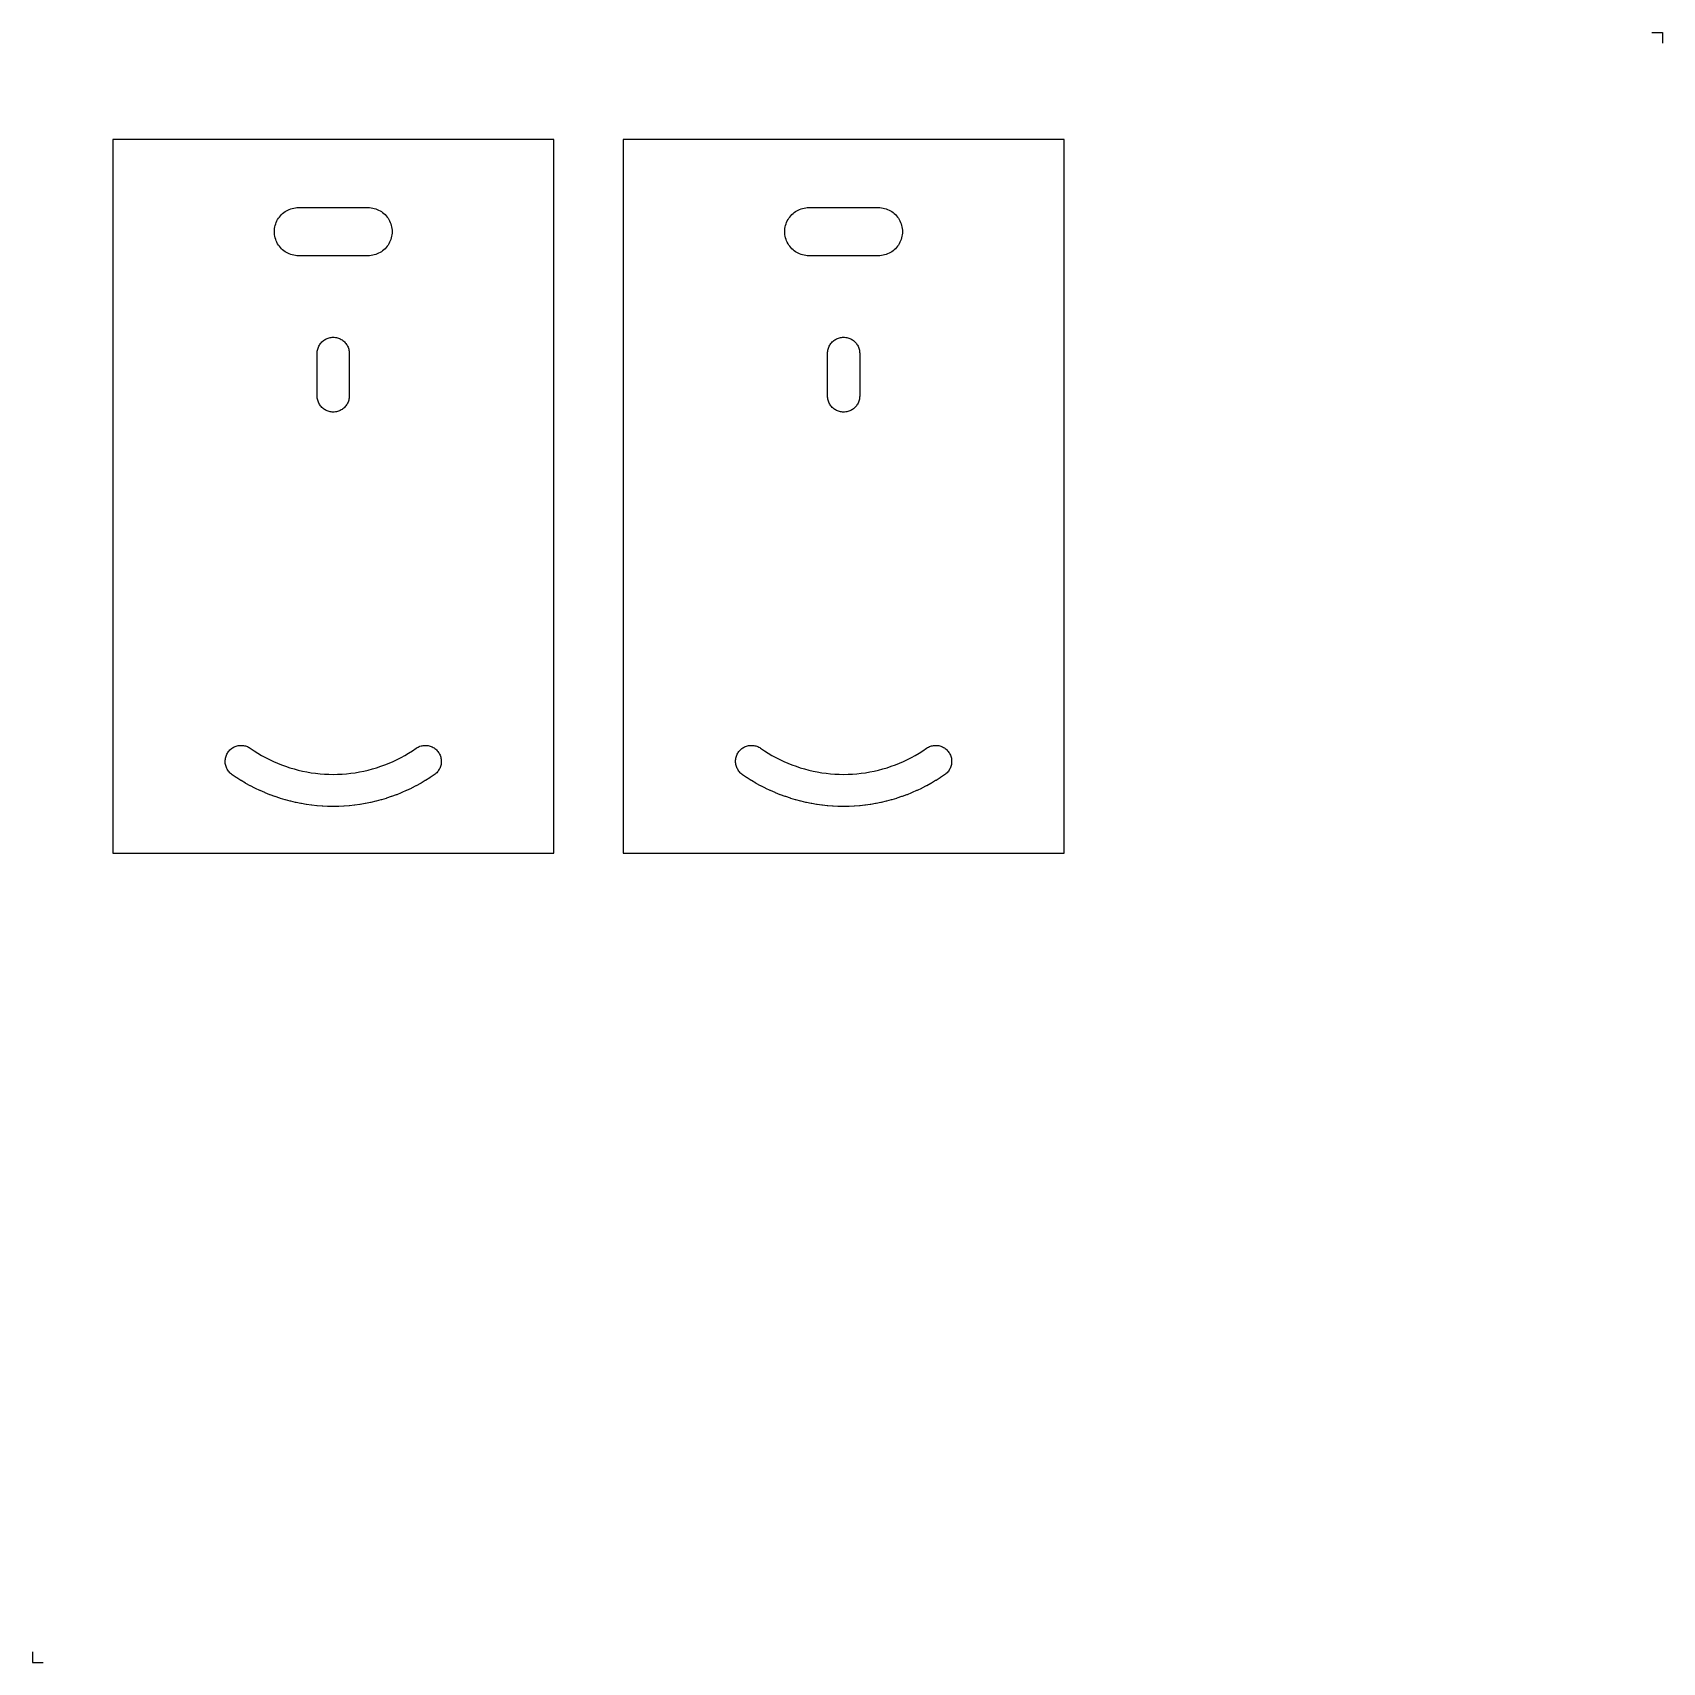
# Model space of a CAD drawing. Extents: x 0 to 305, y 0 to 305.
import ezdxf

# ---------------------------------------------------------------- set-up
doc = ezdxf.new("R2010")
doc.units = 0
doc.layers.add('KONTROLLE', color=7, linetype='Continuous')
doc.layers.add('SCHNEIDEN', color=1, linetype='Continuous')

msp = doc.modelspace()

# ---------------------------------------------------------------- linework, layer by layer
at = {"layer": 'KONTROLLE', "color": 7}
for points in [[(302.8, 304.8), (304.8, 304.8), (304.8, 302.8)], [(0, 2), (0, 0), (2, 0)]]:
    msp.add_lwpolyline(points, dxfattribs=at)
at = {"layer": 'SCHNEIDEN', "color": 1}
for points in [[(97.45, 151.35), (97.45, 284.8), (15, 284.8), (15, 151.35)], [(192.9, 151.35), (192.9, 284.8), (110.45, 284.8), (110.45, 151.35)], [(62.73, 263.08), (49.72, 263.08), (49.43, 263.08), (49.14, 263.11), (48.85, 263.16), (48.56, 263.23), (48.28, 263.31), (48, 263.42), (47.73, 263.54), (47.47, 263.68), (47.22, 263.83), (46.99, 264), (46.76, 264.19), (46.54, 264.39), (46.34, 264.61), (46.15, 264.84), (45.98, 265.07), (45.83, 265.32), (45.69, 265.58), (45.57, 265.85), (45.46, 266.13), (45.38, 266.41), (45.31, 266.7), (45.26, 266.99), (45.23, 267.28), (45.23, 267.57), (45.23, 267.87), (45.26, 268.16), (45.31, 268.45), (45.38, 268.74), (45.46, 269.02), (45.57, 269.3), (45.69, 269.57), (45.83, 269.83), (45.98, 270.08), (46.15, 270.31), (46.34, 270.54), (46.54, 270.76), (46.76, 270.96), (46.99, 271.15), (47.22, 271.32), (47.47, 271.47), (47.73, 271.61), (48, 271.73), (48.28, 271.84), (48.56, 271.92), (48.85, 271.99), (49.14, 272.04), (49.43, 272.07), (49.72, 272.08), (62.73, 272.08), (63.02, 272.07), (63.31, 272.04), (63.6, 271.99), (63.89, 271.92), (64.17, 271.84), (64.45, 271.73), (64.72, 271.61), (64.98, 271.47), (65.23, 271.32), (65.46, 271.15), (65.69, 270.96), (65.91, 270.76), (66.11, 270.54), (66.3, 270.31), (66.47, 270.08), (66.62, 269.83), (66.76, 269.57), (66.88, 269.3), (66.99, 269.02), (67.07, 268.74), (67.14, 268.45), (67.19, 268.16), (67.22, 267.87), (67.22, 267.57), (67.22, 267.28), (67.19, 266.99), (67.14, 266.7), (67.07, 266.41), (66.99, 266.13), (66.88, 265.85), (66.76, 265.58), (66.62, 265.32), (66.47, 265.07), (66.3, 264.84), (66.11, 264.61), (65.91, 264.39), (65.69, 264.19), (65.46, 264), (65.23, 263.83), (64.98, 263.68), (64.72, 263.54), (64.45, 263.42), (64.17, 263.31), (63.89, 263.23), (63.6, 263.16), (63.31, 263.11), (63.02, 263.08)], [(158.18, 263.08), (145.17, 263.08), (144.88, 263.08), (144.59, 263.11), (144.3, 263.16), (144.01, 263.23), (143.73, 263.31), (143.45, 263.42), (143.18, 263.54), (142.92, 263.68), (142.67, 263.83), (142.44, 264), (142.21, 264.19), (141.99, 264.39), (141.79, 264.61), (141.6, 264.84), (141.43, 265.07), (141.28, 265.32), (141.14, 265.58), (141.02, 265.85), (140.91, 266.13), (140.83, 266.41), (140.76, 266.7), (140.71, 266.99), (140.68, 267.28), (140.68, 267.57), (140.68, 267.87), (140.71, 268.16), (140.76, 268.45), (140.83, 268.74), (140.91, 269.02), (141.02, 269.3), (141.14, 269.57), (141.28, 269.83), (141.43, 270.08), (141.6, 270.31), (141.79, 270.54), (141.99, 270.76), (142.21, 270.96), (142.44, 271.15), (142.67, 271.32), (142.92, 271.47), (143.18, 271.61), (143.45, 271.73), (143.73, 271.84), (144.01, 271.92), (144.3, 271.99), (144.59, 272.04), (144.88, 272.07), (145.17, 272.08), (158.18, 272.08), (158.47, 272.07), (158.76, 272.04), (159.05, 271.99), (159.34, 271.92), (159.62, 271.84), (159.9, 271.73), (160.17, 271.61), (160.43, 271.47), (160.68, 271.32), (160.91, 271.15), (161.14, 270.96), (161.36, 270.76), (161.56, 270.54), (161.75, 270.31), (161.92, 270.08), (162.07, 269.83), (162.21, 269.57), (162.33, 269.3), (162.44, 269.02), (162.52, 268.74), (162.59, 268.45), (162.64, 268.16), (162.67, 267.87), (162.68, 267.57), (162.67, 267.28), (162.64, 266.99), (162.59, 266.7), (162.52, 266.41), (162.44, 266.13), (162.33, 265.85), (162.21, 265.58), (162.07, 265.32), (161.92, 265.07), (161.75, 264.84), (161.56, 264.61), (161.36, 264.39), (161.14, 264.19), (160.91, 264), (160.68, 263.83), (160.43, 263.68), (160.17, 263.54), (159.9, 263.42), (159.62, 263.31), (159.34, 263.23), (159.05, 263.16), (158.76, 263.11), (158.47, 263.08)], [(56.22, 233.83), (56.22, 233.83), (56.03, 233.83), (55.83, 233.85), (55.64, 233.88), (55.45, 233.93), (55.26, 233.98), (55.08, 234.05), (54.9, 234.13), (54.72, 234.23), (54.56, 234.33), (54.4, 234.44), (54.25, 234.57), (54.1, 234.7), (53.97, 234.85), (53.84, 235), (53.73, 235.16), (53.63, 235.32), (53.53, 235.5), (53.45, 235.68), (53.38, 235.86), (53.33, 236.05), (53.28, 236.24), (53.25, 236.43), (53.23, 236.63), (53.23, 236.82), (53.23, 244.83), (53.23, 245.02), (53.25, 245.22), (53.28, 245.41), (53.33, 245.6), (53.38, 245.79), (53.45, 245.97), (53.53, 246.15), (53.63, 246.33), (53.73, 246.49), (53.84, 246.65), (53.97, 246.8), (54.1, 246.95), (54.25, 247.08), (54.4, 247.21), (54.56, 247.32), (54.72, 247.42), (54.9, 247.52), (55.08, 247.6), (55.26, 247.67), (55.45, 247.72), (55.64, 247.77), (55.83, 247.8), (56.03, 247.82), (56.22, 247.83), (56.42, 247.82), (56.62, 247.8), (56.81, 247.77), (57, 247.72), (57.19, 247.67), (57.37, 247.6), (57.55, 247.52), (57.73, 247.42), (57.89, 247.32), (58.05, 247.21), (58.2, 247.08), (58.35, 246.95), (58.48, 246.8), (58.61, 246.65), (58.72, 246.49), (58.82, 246.33), (58.92, 246.15), (59, 245.97), (59.07, 245.79), (59.12, 245.6), (59.17, 245.41), (59.2, 245.22), (59.22, 245.02), (59.23, 244.83), (59.23, 236.82), (59.22, 236.63), (59.2, 236.43), (59.17, 236.24), (59.12, 236.05), (59.07, 235.86), (59, 235.68), (58.92, 235.5), (58.82, 235.32), (58.72, 235.16), (58.61, 235), (58.48, 234.85), (58.35, 234.7), (58.2, 234.57), (58.05, 234.44), (57.89, 234.33), (57.73, 234.23), (57.55, 234.13), (57.37, 234.05), (57.19, 233.98), (57, 233.93), (56.81, 233.88), (56.62, 233.85), (56.42, 233.83)], [(151.67, 233.83), (151.67, 233.83), (151.48, 233.83), (151.28, 233.85), (151.09, 233.88), (150.9, 233.93), (150.71, 233.98), (150.53, 234.05), (150.35, 234.13), (150.17, 234.23), (150.01, 234.33), (149.85, 234.44), (149.7, 234.57), (149.55, 234.7), (149.42, 234.85), (149.29, 235), (149.18, 235.16), (149.08, 235.32), (148.98, 235.5), (148.9, 235.68), (148.83, 235.86), (148.78, 236.05), (148.73, 236.24), (148.7, 236.43), (148.68, 236.63), (148.68, 236.82), (148.68, 244.83), (148.68, 245.02), (148.7, 245.22), (148.73, 245.41), (148.78, 245.6), (148.83, 245.79), (148.9, 245.97), (148.98, 246.15), (149.08, 246.33), (149.18, 246.49), (149.29, 246.65), (149.42, 246.8), (149.55, 246.95), (149.7, 247.08), (149.85, 247.21), (150.01, 247.32), (150.17, 247.42), (150.35, 247.52), (150.53, 247.6), (150.71, 247.67), (150.9, 247.72), (151.09, 247.77), (151.28, 247.8), (151.48, 247.82), (151.67, 247.83), (151.87, 247.82), (152.07, 247.8), (152.26, 247.77), (152.45, 247.72), (152.64, 247.67), (152.82, 247.6), (153, 247.52), (153.18, 247.42), (153.34, 247.32), (153.5, 247.21), (153.65, 247.08), (153.8, 246.95), (153.93, 246.8), (154.06, 246.65), (154.17, 246.49), (154.27, 246.33), (154.37, 246.15), (154.45, 245.97), (154.52, 245.79), (154.57, 245.6), (154.62, 245.41), (154.65, 245.22), (154.67, 245.02), (154.68, 244.83), (154.68, 236.82), (154.67, 236.63), (154.65, 236.43), (154.62, 236.24), (154.57, 236.05), (154.52, 235.86), (154.45, 235.68), (154.37, 235.5), (154.27, 235.32), (154.17, 235.16), (154.06, 235), (153.93, 234.85), (153.8, 234.7), (153.65, 234.57), (153.5, 234.44), (153.34, 234.33), (153.18, 234.23), (153, 234.13), (152.82, 234.05), (152.64, 233.98), (152.45, 233.93), (152.26, 233.88), (152.07, 233.85), (151.87, 233.83)], [(41.42, 170.5), (42.12, 170.05), (42.83, 169.63), (43.55, 169.24), (44.28, 168.86), (45.03, 168.51), (45.78, 168.18), (46.55, 167.87), (47.32, 167.58), (48.11, 167.32), (48.9, 167.09), (49.69, 166.88), (50.5, 166.69), (51.3, 166.53), (52.12, 166.39), (52.93, 166.28), (53.75, 166.19), (54.58, 166.13), (55.4, 166.09), (56.22, 166.08), (57.05, 166.09), (57.87, 166.13), (58.7, 166.19), (59.52, 166.28), (60.33, 166.39), (61.15, 166.53), (61.95, 166.69), (62.76, 166.88), (63.55, 167.09), (64.34, 167.32), (65.13, 167.58), (65.9, 167.87), (66.67, 168.18), (67.42, 168.51), (68.17, 168.86), (68.9, 169.24), (69.62, 169.63), (70.33, 170.05), (71.03, 170.5), (71.75, 170.98), (71.92, 171.09), (72.09, 171.18), (72.27, 171.26), (72.45, 171.33), (72.64, 171.39), (72.83, 171.44), (73.02, 171.47), (73.22, 171.49), (73.41, 171.5), (73.61, 171.5), (73.8, 171.48), (74, 171.45), (74.19, 171.4), (74.38, 171.35), (74.56, 171.28), (74.74, 171.2), (74.92, 171.11), (75.08, 171.01), (75.24, 170.89), (75.4, 170.77), (75.54, 170.64), (75.67, 170.49), (75.8, 170.34), (75.92, 170.18), (76.02, 170.02), (76.11, 169.84), (76.2, 169.67), (76.27, 169.48), (76.32, 169.3), (76.37, 169.1), (76.4, 168.91), (76.42, 168.72), (76.43, 168.52), (76.43, 168.32), (76.41, 168.13), (76.38, 167.93), (76.34, 167.74), (76.28, 167.55), (76.21, 167.37), (76.13, 167.19), (76.04, 167.02), (75.94, 166.85), (75.82, 166.69), (75.7, 166.54), (75.57, 166.39), (75.43, 166.26), (75.27, 166.13), (75.12, 166.02), (74.36, 165.5), (74.28, 165.45), (73.51, 164.96), (73.43, 164.91), (72.64, 164.45), (72.56, 164.4), (71.76, 163.96), (71.68, 163.92), (70.86, 163.5), (70.78, 163.46), (69.95, 163.07), (69.87, 163.03), (69.03, 162.66), (68.94, 162.62), (68.09, 162.28), (68.01, 162.25), (67.15, 161.94), (67.06, 161.91), (66.19, 161.62), (66.1, 161.59), (65.23, 161.33), (65.14, 161.3), (64.25, 161.07), (64.16, 161.04), (63.27, 160.84), (63.18, 160.82), (62.28, 160.64), (62.19, 160.62), (61.29, 160.47), (61.2, 160.45), (60.29, 160.33), (60.2, 160.32), (59.29, 160.22), (59.2, 160.21), (58.29, 160.14), (58.19, 160.13), (57.28, 160.09), (57.19, 160.09), (56.27, 160.08), (56.18, 160.08), (55.26, 160.09), (55.17, 160.09), (54.26, 160.13), (54.16, 160.14), (53.25, 160.21), (53.16, 160.22), (52.25, 160.32), (52.16, 160.33), (51.25, 160.45), (51.16, 160.47), (50.26, 160.62), (50.17, 160.64), (49.27, 160.82), (49.18, 160.84), (48.29, 161.04), (48.2, 161.07), (47.31, 161.3), (47.22, 161.33), (46.35, 161.59), (46.26, 161.62), (45.39, 161.91), (45.3, 161.94), (44.44, 162.25), (44.36, 162.28), (43.51, 162.62), (43.42, 162.66), (42.58, 163.03), (42.5, 163.07), (41.67, 163.46), (41.59, 163.5), (40.77, 163.92), (40.69, 163.96), (39.89, 164.4), (39.81, 164.45), (39.02, 164.91), (38.94, 164.96), (38.17, 165.45), (38.09, 165.5), (37.33, 166.02), (37.18, 166.13), (37.02, 166.26), (36.88, 166.39), (36.75, 166.54), (36.63, 166.69), (36.51, 166.85), (36.41, 167.02), (36.32, 167.19), (36.24, 167.37), (36.17, 167.55), (36.11, 167.74), (36.07, 167.93), (36.04, 168.13), (36.02, 168.32), (36.02, 168.52), (36.03, 168.72), (36.05, 168.91), (36.08, 169.1), (36.13, 169.3), (36.18, 169.48), (36.25, 169.67), (36.34, 169.84), (36.43, 170.02), (36.53, 170.18), (36.65, 170.34), (36.78, 170.49), (36.91, 170.64), (37.05, 170.77), (37.21, 170.89), (37.37, 171.01), (37.53, 171.11), (37.71, 171.2), (37.89, 171.28), (38.07, 171.35), (38.26, 171.4), (38.45, 171.45), (38.65, 171.48), (38.84, 171.5), (39.04, 171.5), (39.23, 171.49), (39.43, 171.47), (39.62, 171.44), (39.81, 171.39), (40, 171.33), (40.18, 171.26), (40.36, 171.18), (40.53, 171.09), (40.7, 170.98)], [(136.87, 170.5), (137.57, 170.05), (138.28, 169.63), (139, 169.24), (139.73, 168.86), (140.48, 168.51), (141.23, 168.18), (142, 167.87), (142.77, 167.58), (143.56, 167.32), (144.35, 167.09), (145.14, 166.88), (145.95, 166.69), (146.75, 166.53), (147.57, 166.39), (148.38, 166.28), (149.2, 166.19), (150.03, 166.13), (150.85, 166.09), (151.67, 166.08), (152.5, 166.09), (153.32, 166.13), (154.15, 166.19), (154.97, 166.28), (155.78, 166.39), (156.6, 166.53), (157.4, 166.69), (158.21, 166.88), (159, 167.09), (159.79, 167.32), (160.58, 167.58), (161.35, 167.87), (162.12, 168.18), (162.87, 168.51), (163.62, 168.86), (164.35, 169.24), (165.07, 169.63), (165.78, 170.05), (166.48, 170.5), (167.2, 170.98), (167.37, 171.09), (167.54, 171.18), (167.72, 171.26), (167.9, 171.33), (168.09, 171.39), (168.28, 171.44), (168.47, 171.47), (168.67, 171.49), (168.86, 171.5), (169.06, 171.5), (169.25, 171.48), (169.45, 171.45), (169.64, 171.4), (169.83, 171.35), (170.01, 171.28), (170.19, 171.2), (170.37, 171.11), (170.53, 171.01), (170.69, 170.89), (170.85, 170.77), (170.99, 170.64), (171.12, 170.49), (171.25, 170.34), (171.37, 170.18), (171.47, 170.02), (171.56, 169.84), (171.65, 169.67), (171.72, 169.48), (171.77, 169.3), (171.82, 169.1), (171.85, 168.91), (171.87, 168.72), (171.88, 168.52), (171.88, 168.32), (171.86, 168.13), (171.83, 167.93), (171.79, 167.74), (171.73, 167.55), (171.66, 167.37), (171.58, 167.19), (171.49, 167.02), (171.39, 166.85), (171.27, 166.69), (171.15, 166.54), (171.02, 166.39), (170.88, 166.26), (170.72, 166.13), (170.57, 166.02), (169.81, 165.5), (169.73, 165.45), (168.96, 164.96), (168.88, 164.91), (168.09, 164.45), (168.01, 164.4), (167.21, 163.96), (167.13, 163.92), (166.31, 163.5), (166.23, 163.46), (165.4, 163.07), (165.32, 163.03), (164.48, 162.66), (164.39, 162.62), (163.54, 162.28), (163.46, 162.25), (162.6, 161.94), (162.51, 161.91), (161.64, 161.62), (161.55, 161.59), (160.68, 161.33), (160.59, 161.3), (159.7, 161.07), (159.61, 161.04), (158.72, 160.84), (158.63, 160.82), (157.73, 160.64), (157.64, 160.62), (156.74, 160.47), (156.65, 160.45), (155.74, 160.33), (155.65, 160.32), (154.74, 160.22), (154.65, 160.21), (153.74, 160.14), (153.64, 160.13), (152.73, 160.09), (152.64, 160.09), (151.72, 160.08), (151.63, 160.08), (150.71, 160.09), (150.62, 160.09), (149.71, 160.13), (149.61, 160.14), (148.7, 160.21), (148.61, 160.22), (147.7, 160.32), (147.61, 160.33), (146.7, 160.45), (146.61, 160.47), (145.71, 160.62), (145.62, 160.64), (144.72, 160.82), (144.63, 160.84), (143.74, 161.04), (143.65, 161.07), (142.76, 161.3), (142.67, 161.33), (141.8, 161.59), (141.71, 161.62), (140.84, 161.91), (140.75, 161.94), (139.89, 162.25), (139.81, 162.28), (138.96, 162.62), (138.87, 162.66), (138.03, 163.03), (137.95, 163.07), (137.12, 163.46), (137.04, 163.5), (136.22, 163.92), (136.14, 163.96), (135.34, 164.4), (135.26, 164.45), (134.47, 164.91), (134.39, 164.96), (133.62, 165.45), (133.54, 165.5), (132.78, 166.02), (132.63, 166.13), (132.47, 166.26), (132.33, 166.39), (132.2, 166.54), (132.08, 166.69), (131.96, 166.85), (131.86, 167.02), (131.77, 167.19), (131.69, 167.37), (131.62, 167.55), (131.56, 167.74), (131.52, 167.93), (131.49, 168.13), (131.47, 168.32), (131.47, 168.52), (131.48, 168.72), (131.5, 168.91), (131.53, 169.1), (131.58, 169.3), (131.63, 169.48), (131.7, 169.67), (131.79, 169.84), (131.88, 170.02), (131.98, 170.18), (132.1, 170.34), (132.23, 170.49), (132.36, 170.64), (132.5, 170.77), (132.66, 170.89), (132.82, 171.01), (132.98, 171.11), (133.16, 171.2), (133.34, 171.28), (133.52, 171.35), (133.71, 171.4), (133.9, 171.45), (134.1, 171.48), (134.29, 171.5), (134.49, 171.5), (134.68, 171.49), (134.88, 171.47), (135.07, 171.44), (135.26, 171.39), (135.45, 171.33), (135.63, 171.26), (135.81, 171.18), (135.98, 171.09), (136.15, 170.98)]]:
    msp.add_lwpolyline(points, close=True, dxfattribs=at)

doc.saveas('drawing.dxf')
